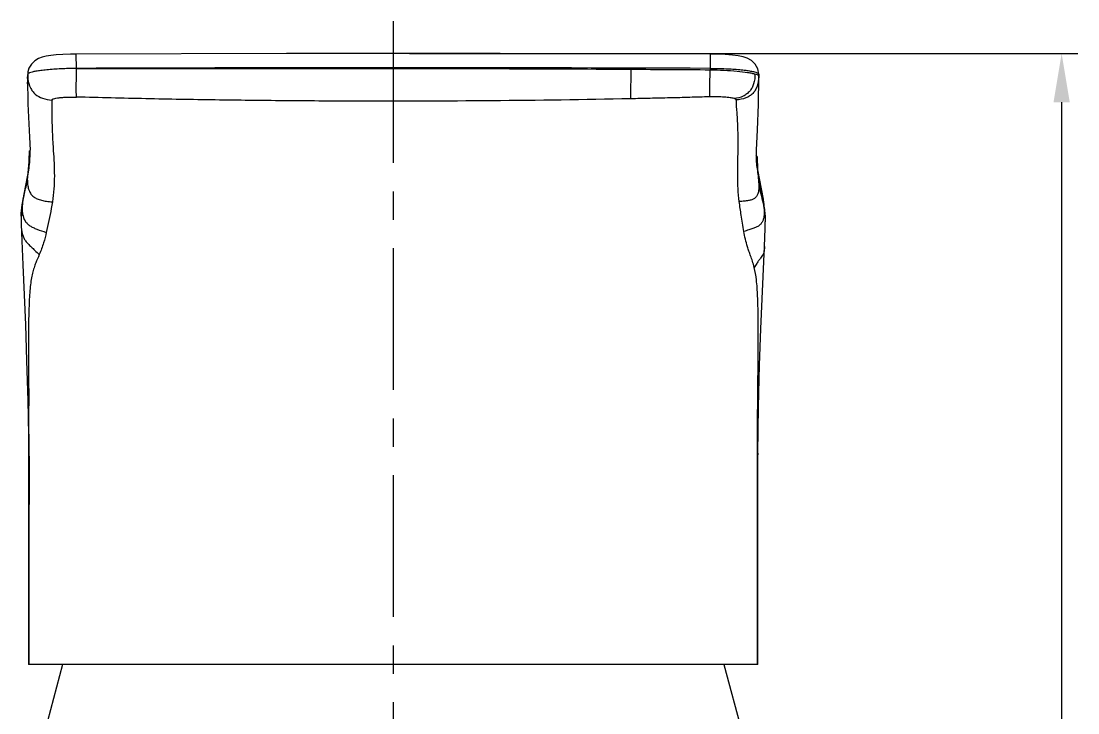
# Model space of a CAD drawing. Extents: x 39525 to 40119, y 15845 to 16265.
# Drawn here: x 39894.5 to 39959.7, y 16118.6 to 16161.2 of the extents above; entities that cross this region are included whole.
import ezdxf

# ---------------------------------------------------------------- set-up
doc = ezdxf.new("R2010")
doc.units = 0
doc.header["$LTSCALE"] = 7
doc.header["$MEASUREMENT"] = 0
doc.linetypes.add('CENTER', pattern=[2, 1.25, -0.25, 0.25, -0.25])
doc.linetypes.add('CENTER2', pattern=[1.125, 0.75, -0.125, 0.125, -0.125])
for name, color, linetype in [('08_ALL_FEATURES', 7, 'CONTINUOUS'), ('CENTER', 1, 'CENTER2'), ('DIM', 2, 'CONTINUOUS'), ('DWG', 7, 'CONTINUOUS')]:
    doc.layers.add(name, color=color, linetype=linetype)

msp = doc.modelspace()

# ---------------------------------------------------------------- linework, layer by layer
at = {"layer": '08_ALL_FEATURES', "color": 7, "linetype": 'Continuous'}
for p, q in [((39897.95034, 16158.30948), (39897.94638, 16159.19437)), ((39937.01051, 16159.19495), (39937.00656, 16158.3169)), ((39894.94819, 16157.68456), (39894.95015, 16157.94437)), ((39894.96228, 16158.09522), (39894.95046, 16157.94437)), ((39937.00656, 16158.3169), (39937.00656, 16158.2313)), ((39939.99811, 16156.08983), (39940.00595, 16157.79409)), ((39940.00613, 16157.83158), (39940.00634, 16157.87877)), ((39940.00629, 16157.95323), (39940.00635, 16157.95132)), ((39940.00635, 16157.95132), (39940.00634, 16157.83158)), ((39940.00671, 16157.83215), (39940.00703, 16157.79565)), ((39940.00964, 16157.19814), (39940.00805, 16157.79408)), ((39894.94699, 16157.37409), (39894.94751, 16157.45518)), ((39894.94721, 16157.35482), (39894.94731, 16157.45409)), ((39894.96835, 16157.37175), (39894.96884, 16157.35547)), ((39939.98858, 16157.19881), (39939.99431, 16157.37865)), ((39940.00964, 16157.19814), (39940.00964, 16157.37816)), ((39894.93376, 16151.41973), (39895.09356, 16153.23213)), ((39895.09356, 16153.23213), (39895.09353, 16153.2605)), ((39939.86076, 16152.87451), (39939.85889, 16152.92786)), ((39939.86322, 16152.92756), (39939.86312, 16152.87417)), ((39939.86312, 16152.87417), (39940.02028, 16151.10606)), ((39939.87399, 16152.87447), (39939.87253, 16152.92781)), ((39894.65968, 16150.23281), (39894.54611, 16149.09792)), ((39894.54698, 16149.14188), (39894.54752, 16148.901)), ((39894.54752, 16148.901), (39894.55029, 16148.6944)), ((39894.55021, 16148.69884), (39894.55029, 16148.6944)), ((39940.40953, 16149.14564), (39940.40953, 16148.85171)), ((39940.14603, 16142.25082), (39940.36843, 16147.33258)), ((39895.01689, 16137.82065), (39895.01946, 16137.49969)), ((39939.92431, 16134.41483), (39939.92468, 16134.57575)), ((39939.95821, 16134.57487), (39939.95821, 16134.57466)), ((39939.95841, 16121.54959), (39894.99803, 16121.54965))]:
    msp.add_line(p, q, dxfattribs=at)
for points in [[(39897.94638, 16159.1944), (39897.57895, 16159.18885), (39897.11384, 16159.16998), (39896.70877, 16159.14072), (39896.36823, 16159.10298), (39896.087, 16159.05736), (39895.84629, 16158.99978), (39895.61995, 16158.91734), (39895.39062, 16158.78463), (39895.17848, 16158.58243), (39895.02627, 16158.32471), (39894.96228, 16158.09522)], [(39937.01051, 16159.19495), (39924.06308, 16159.22896), (39910.91143, 16159.22899), (39897.94636, 16159.19495)], [(39940.00626, 16157.95323), (39939.95216, 16158.28208), (39939.79367, 16158.57956), (39939.55804, 16158.8061), (39939.3009, 16158.94519), (39939.04216, 16159.02737), (39938.75014, 16159.08544), (39938.38922, 16159.13153), (39937.94788, 16159.16651), (39937.43271, 16159.1887), (39937.01051, 16159.19495)], [(39894.94819, 16157.68287), (39894.96345, 16156.12466), (39895.06858, 16154.08033), (39895.09342, 16153.2603)], [(39939.86332, 16152.92835), (39939.86915, 16153.2641), (39939.92996, 16154.5198), (39939.99811, 16156.08983)], [(39895.03652, 16153.23347), (39895.00877, 16152.04935), (39894.65968, 16150.23281)], [(39940.41041, 16149.11431), (39940.29517, 16150.24234), (39939.94676, 16152.0565), (39939.92812, 16152.87565)], [(39894.55022, 16148.69874), (39894.58134, 16147.67428), (39894.64245, 16146.20387)], [(39940.36839, 16147.33163), (39940.38894, 16147.88529), (39940.40454, 16148.4318), (39940.40957, 16148.8533)], [(39894.64245, 16146.20387), (39894.80514, 16142.49338), (39894.88643, 16140.29774), (39894.9546, 16137.81554)], [(39939.95821, 16134.57466), (39939.99606, 16137.43281), (39940.06409, 16140.01193), (39940.14603, 16142.25082)], [(39894.9546, 16137.81554), (39894.97327, 16136.83891), (39894.99009, 16135.63063), (39894.99939, 16134.57642)], [(39894.99939, 16134.57661), (39895.00656, 16130.72924), (39894.99946, 16126.25733), (39895.00688, 16121.54965)], [(39939.94957, 16121.54959), (39939.9571, 16126.25656), (39939.95038, 16130.72786), (39939.95821, 16134.57487)]]:
    msp.add_lwpolyline(points, dxfattribs=at)
for centre, radius, start, end in [((39897.65871, 16157.93917), 2.70818, 179.8902689, 180.3626523), ((39917.47829, 11171.50819), 4986.84316, 89.77563174, 90.224365), ((39937.52717, 16157.83184), 2.47954, 359.1378497, 0.0071021), ((39865.94778, 16157.16654), 74.06192, 0.1673731, 0.4866959), ((39954.14728, 16157.34145), 59.20008, 179.6695654, 179.8909847), ((39948.9421, 16153.21483), 9.08774, 180.5112919, 181.8095618), ((39898.54397, 16149.0981), 3.99795, 175.6702338, 179.3725664), ((39936.42949, 16149.10233), 3.981, 0.6234357, 4.2222952), ((39902.12268, 16149.03804), 7.5757, 178.7142856, 180.0083373), ((39899.34806, 16148.7822), 4.79857, 181.0484381, 181.2929078), ((39936.50726, 16148.94494), 3.90115, 2.570755, 2.9823061), ((39396.02961, 16133.41429), 499.00662, 0.1134424, 0.4690746)]:
    msp.add_arc(centre, radius, start, end, dxfattribs=at)
for points, knots in [([(39895.05409, 16158.03348), (39895.03876, 16158.02707), (39895.01164, 16158.01423), (39894.97246, 16157.98968), (39894.95053, 16157.96188), (39894.95046, 16157.94437)], [0, 0, 0, 0, 0.3520727, 0.62902633, 1, 1, 1, 1]), ([(39894.95058, 16157.92203), (39894.95073, 16157.89833), (39894.95253, 16157.8065), (39894.95935, 16157.71475), (39894.96768, 16157.64713)], [0, 0, 0, 0, 0.25811358, 1, 1, 1, 1]), ([(39897.95034, 16158.30948), (39897.62978, 16158.30991), (39897.02037, 16158.29138), (39896.29092, 16158.23858), (39895.7807, 16158.18297), (39895.47824, 16158.13984), (39895.24144, 16158.09361), (39895.10734, 16158.05576), (39895.05409, 16158.03348)], [0, 0, 0, 0, 0.32963295, 0.62663744, 0.75182674, 0.85739972, 0.94063596, 1, 1, 1, 1]), ([(39897.96628, 16156.5433), (39897.96134, 16156.56719), (39897.95437, 16156.63022), (39897.94514, 16156.82434), (39897.94639, 16157.18384), (39897.9503, 16157.7095), (39897.95113, 16158.10416), (39897.95034, 16158.30948)], [0, 0, 0, 0, 0.04141228, 0.10737413, 0.33000051, 0.65142579, 1, 1, 1, 1]), ([(39897.95034, 16158.30626), (39898.66234, 16158.30808), (39900.08632, 16158.30616), (39902.93423, 16158.30739), (39906.49405, 16158.30695), (39910.76583, 16158.30688), (39916.46152, 16158.30787), (39923.58117, 16158.30489), (39929.27683, 16158.27959), (39932.12465, 16158.26395)], [0, 0, 0, 0, 0.06250313, 0.12500385, 0.25000334, 0.37500246, 0.50000217, 0.75000042, 1, 1, 1, 1]), ([(39932.12463, 16158.26122), (39932.12337, 16158.03968), (39932.11912, 16157.64349), (39932.10872, 16157.11893), (39932.10003, 16156.73319), (39932.09619, 16156.52195), (39932.09752, 16156.43917)], [0, 0, 0, 0, 0.36472602, 0.6522847, 0.86370223, 1, 1, 1, 1]), ([(39932.12463, 16158.26122), (39932.93826, 16158.25678), (39934.56555, 16158.2439), (39936.1929, 16158.23964), (39937.00656, 16158.2313)], [0, 0, 0, 0, 0.49998417, 1, 1, 1, 1]), ([(39936.97201, 16156.55691), (39936.97824, 16156.57949), (39936.9875, 16156.63952), (39936.99603, 16156.7532), (39937.00122, 16156.91483), (39937.00451, 16157.21873), (39937.00346, 16157.66352), (39937.00476, 16158.03726), (39937.00656, 16158.23166)], [0, 0, 0, 0, 0.04191388, 0.10823444, 0.20407773, 0.33118396, 0.65210625, 1, 1, 1, 1]), ([(39937.00656, 16158.3169), (39937.32911, 16158.31638), (39937.94063, 16158.30326), (39938.67314, 16158.2585), (39939.18364, 16158.20342), (39939.48586, 16158.1579), (39939.72192, 16158.10774), (39939.85543, 16158.06658), (39939.90821, 16158.04254)], [0, 0, 0, 0, 0.330858, 0.62724938, 0.75239706, 0.85747322, 0.94051449, 1, 1, 1, 1]), ([(39937.00656, 16158.2313), (39937.29676, 16158.22806), (39937.85281, 16158.21116), (39938.62578, 16158.15214), (39939.19326, 16158.08664), (39939.56108, 16158.02399), (39939.71154, 16157.99012), (39939.77702, 16157.97183)], [0, 0, 0, 0, 0.3123662, 0.59848396, 0.83419613, 0.92682479, 1, 1, 1, 1]), ([(39939.77713, 16157.97183), (39939.77734, 16157.76838), (39939.74531, 16157.47116), (39939.60319, 16157.11923), (39939.45923, 16156.90356), (39939.2742, 16156.72711), (39938.9651, 16156.53992), (39938.69009, 16156.47321), (39938.5012, 16156.45226)], [0, 0, 0, 0, 0.2762685, 0.39759995, 0.51251531, 0.62567115, 0.74192487, 1, 1, 1, 1]), ([(39940.00643, 16157.79454), (39940.00344, 16157.59662), (39939.96426, 16157.30654), (39939.80664, 16156.96949), (39939.64864, 16156.76501), (39939.44751, 16156.60113), (39939.11091, 16156.43124), (39938.8184, 16156.37978), (39938.61721, 16156.36757)], [0, 0, 0, 0, 0.26593009, 0.38359334, 0.49660043, 0.61010798, 0.72919547, 1, 1, 1, 1]), ([(39939.77713, 16157.97183), (39939.82004, 16157.95964), (39939.89069, 16157.93643), (39939.95828, 16157.90106), (39939.98027, 16157.88061)], [0, 0, 0, 0, 0.59764273, 1, 1, 1, 1]), ([(39939.90821, 16158.04254), (39939.92272, 16158.03593), (39939.94844, 16158.02275), (39939.98561, 16157.99768), (39940.00628, 16157.97035), (39940.00626, 16157.95323)], [0, 0, 0, 0, 0.34876866, 0.62548538, 1, 1, 1, 1]), ([(39939.98963, 16157.87091), (39939.99226, 16157.86783), (39940.00099, 16157.85643), (39940.0063, 16157.84194), (39940.00634, 16157.83158)], [0, 0, 0, 0, 0.28089801, 1, 1, 1, 1]), ([(39894.96768, 16157.64713), (39894.98998, 16157.46608), (39895.05816, 16157.20209), (39895.24081, 16156.90375), (39895.47254, 16156.65685), (39895.87976, 16156.43516), (39896.25028, 16156.37546), (39896.449, 16156.36374)], [0, 0, 0, 0, 0.25417471, 0.37043093, 0.48454873, 0.72262138, 1, 1, 1, 1]), ([(39896.449, 16156.36374), (39896.45149, 16156.37087), (39896.45661, 16156.38626), (39896.47362, 16156.4094), (39896.50679, 16156.42921), (39896.58102, 16156.45471), (39896.70868, 16156.48124), (39896.89656, 16156.50885), (39897.12499, 16156.5297), (39897.38643, 16156.5438), (39897.67068, 16156.54935), (39897.86654, 16156.54659), (39897.96628, 16156.5433)], [0, 0, 0, 0, 0.01452529, 0.03104827, 0.05398751, 0.08751051, 0.18196864, 0.30418228, 0.4529919, 0.6231465, 0.80796403, 1, 1, 1, 1]), ([(39932.09752, 16156.43915), (39929.2536, 16156.37955), (39923.56493, 16156.29708), (39916.45341, 16156.28061), (39910.76437, 16156.31311), (39906.49781, 16156.36113), (39902.94269, 16156.42441), (39900.09889, 16156.48711), (39898.67717, 16156.52599), (39897.96628, 16156.54329)], [0, 0, 0, 0, 0.25000119, 0.50000128, 0.62500407, 0.75000437, 0.87500182, 0.93750262, 1, 1, 1, 1]), ([(39936.972, 16156.55687), (39936.56581, 16156.5495), (39935.75356, 16156.52567), (39934.53516, 16156.48941), (39933.31635, 16156.46483), (39932.5038, 16156.44762), (39932.09752, 16156.4391)], [0, 0, 0, 0, 0.24995718, 0.49994851, 0.74997642, 1, 1, 1, 1]), ([(39938.5012, 16156.45225), (39938.41946, 16156.47691), (39938.21484, 16156.51166), (39937.86441, 16156.54488), (39937.43774, 16156.5654), (39937.13193, 16156.56224), (39936.97201, 16156.55691)], [0, 0, 0, 0, 0.16669076, 0.40324136, 0.68761941, 1, 1, 1, 1]), ([(39938.6174, 16156.36759), (39938.61456, 16156.37524), (39938.60771, 16156.39173), (39938.58727, 16156.41558), (39938.5506, 16156.43696), (39938.51976, 16156.44714), (39938.5012, 16156.45226)], [0, 0, 0, 0, 0.1630912, 0.35383347, 0.6152379, 1, 1, 1, 1]), ([(39896.44851, 16156.36377), (39896.42957, 16156.29134), (39896.4514, 16156.14092), (39896.44153, 16155.92568), (39896.43728, 16155.71595), (39896.439, 16155.51254), (39896.43998, 16155.31379), (39896.44238, 16155.05556), (39896.45064, 16154.73833), (39896.46508, 16154.36171), (39896.48364, 16153.98764), (39896.50604, 16153.61285), (39896.5385, 16153.10522), (39896.57807, 16152.46002), (39896.60122, 16151.6747), (39896.57731, 16150.87938), (39896.51697, 16150.34935), (39896.47275, 16150.08567)], [0, 0, 0, 0, 0.03571972, 0.07011298, 0.10333209, 0.13565003, 0.16719938, 0.19814944, 0.25885981, 0.31859522, 0.37796966, 0.43754405, 0.49773114, 0.62066121, 0.74594686, 0.87244139, 1, 1, 1, 1]), ([(39938.809, 16150.09846), (39938.77269, 16150.36198), (39938.72552, 16150.89113), (39938.70791, 16151.68409), (39938.71905, 16152.46883), (39938.73702, 16153.24079), (39938.73917, 16153.87555), (39938.73078, 16154.37766), (39938.71894, 16154.75473), (39938.70403, 16155.07142), (39938.69062, 16155.3285), (39938.67907, 16155.52582), (39938.66539, 16155.72738), (39938.64533, 16155.93448), (39938.6235, 16156.14673), (39938.64121, 16156.29745), (39938.6172, 16156.36757)], [0, 0, 0, 0, 0.12714317, 0.25357038, 0.37896782, 0.50222755, 0.62264357, 0.68232596, 0.7422413, 0.80295356, 0.83385182, 0.86528762, 0.89741771, 0.93044245, 0.96457523, 1, 1, 1, 1]), ([(39894.55743, 16149.39993), (39894.58146, 16149.72201), (39894.66681, 16150.20213), (39894.79935, 16150.83687), (39894.89645, 16151.31519), (39894.98405, 16151.79355), (39895.05435, 16152.2723), (39895.09568, 16152.75208), (39895.10253, 16153.07216), (39895.10237, 16153.23189)], [0, 0, 0, 0, 0.24994287, 0.37606326, 0.50206997, 0.62759711, 0.75238601, 0.87638965, 1, 1, 1, 1]), ([(39940.39968, 16149.39544), (39940.37842, 16149.68758), (39940.30529, 16150.12372), (39940.1866, 16150.70012), (39940.09696, 16151.13443), (39940.01308, 16151.56886), (39939.94026, 16152.00341), (39939.88536, 16152.43841), (39939.8663, 16152.72933), (39939.86076, 16152.87451)], [0, 0, 0, 0, 0.24937596, 0.37528419, 0.5012442, 0.62688663, 0.75196357, 0.87630642, 1, 1, 1, 1]), ([(39894.60024, 16149.78887), (39894.64118, 16150.06054), (39894.75543, 16150.60403), (39894.88027, 16151.14457), (39894.9348, 16151.41931)], [0, 0, 0, 0, 0.49517076, 1, 1, 1, 1]), ([(39894.9348, 16151.42125), (39894.93497, 16151.30482), (39894.94694, 16151.09071), (39895.01615, 16150.79849), (39895.13856, 16150.56324), (39895.31511, 16150.38379), (39895.54037, 16150.25588), (39895.81051, 16150.16919), (39896.12604, 16150.11373), (39896.35215, 16150.09362), (39896.47275, 16150.08567)], [0, 0, 0, 0, 0.14897008, 0.2733129, 0.38152977, 0.48397062, 0.59082517, 0.70975169, 0.84534885, 1, 1, 1, 1]), ([(39940.01935, 16151.10606), (39940.0191, 16151.00828), (39940.0119, 16150.8329), (39939.9664, 16150.59751), (39939.88016, 16150.41516), (39939.74673, 16150.28456), (39939.57151, 16150.20135), (39939.35706, 16150.15029), (39939.09866, 16150.11865), (39938.91103, 16150.10523), (39938.8092, 16150.09847)], [0, 0, 0, 0, 0.15822016, 0.28331548, 0.38570011, 0.4794048, 0.57916657, 0.69566508, 0.83486595, 1, 1, 1, 1]), ([(39940.01935, 16151.10606), (39940.0458, 16150.97592), (39940.16058, 16150.46593), (39940.29319, 16149.959), (39940.35429, 16149.5738)], [0, 0, 0, 0, 0.25400401, 1, 1, 1, 1]), ([(39896.47327, 16150.08564), (39896.45053, 16149.95003), (39896.33929, 16149.31882), (39896.206, 16148.69172), (39896.09747, 16148.20017)], [0, 0, 0, 0, 0.21455001, 1, 1, 1, 1]), ([(39939.09259, 16148.25821), (39939.03476, 16148.593), (39938.93477, 16149.20563), (39938.84755, 16149.82017), (39938.8092, 16150.09847)], [0, 0, 0, 0, 0.54738163, 1, 1, 1, 1]), ([(39894.54888, 16149.20803), (39894.55137, 16149.31269), (39894.56122, 16149.50693), (39894.5869, 16149.69961), (39894.60024, 16149.78816)], [0, 0, 0, 0, 0.53897538, 1, 1, 1, 1]), ([(39894.60024, 16149.78887), (39894.60031, 16149.74648), (39894.60305, 16149.59291), (39894.61668, 16149.43914), (39894.6368, 16149.32972)], [0, 0, 0, 0, 0.27590679, 1, 1, 1, 1]), ([(39894.6368, 16149.32972), (39894.66426, 16149.18028), (39894.73527, 16148.96365), (39894.91976, 16148.73691), (39895.08807, 16148.60287), (39895.29025, 16148.49041), (39895.6269, 16148.34862), (39895.90294, 16148.26187), (39896.09747, 16148.20017)], [0, 0, 0, 0, 0.23204715, 0.33604045, 0.4427133, 0.55863088, 0.68831847, 1, 1, 1, 1]), ([(39940.34797, 16149.3642), (39940.34245, 16149.27752), (39940.32517, 16149.12028), (39940.2641, 16148.90805), (39940.16474, 16148.74025), (39940.02543, 16148.61189), (39939.84909, 16148.51239), (39939.63455, 16148.42751), (39939.37798, 16148.34497), (39939.19258, 16148.28901), (39939.09264, 16148.25822)], [0, 0, 0, 0, 0.14139385, 0.25667251, 0.35688432, 0.45468188, 0.56135295, 0.68472387, 0.8297602, 1, 1, 1, 1]), ([(39940.35429, 16149.5738), (39940.35425, 16149.55534), (39940.35368, 16149.48544), (39940.35124, 16149.41555), (39940.34797, 16149.3642)], [0, 0, 0, 0, 0.26398878, 1, 1, 1, 1]), ([(39940.35429, 16149.57354), (39940.35699, 16149.55653), (39940.36732, 16149.49112), (39940.37701, 16149.42561), (39940.38308, 16149.37699)], [0, 0, 0, 0, 0.26005333, 1, 1, 1, 1]), ([(39940.38308, 16149.37699), (39940.38529, 16149.35932), (39940.39418, 16149.28318), (39940.40006, 16149.20669), (39940.40313, 16149.1479)], [0, 0, 0, 0, 0.23218569, 1, 1, 1, 1]), ([(39894.55071, 16148.67393), (39894.55322, 16148.56295), (39894.56447, 16148.3618), (39894.61442, 16148.08655), (39894.69984, 16147.85895), (39894.82278, 16147.66367), (39894.98174, 16147.48254), (39895.1767, 16147.29419), (39895.40976, 16147.07783), (39895.57485, 16146.91846), (39895.66318, 16146.82998)], [0, 0, 0, 0, 0.14828561, 0.26867653, 0.37231989, 0.47093126, 0.57515615, 0.69352149, 0.83298384, 1, 1, 1, 1]), ([(39940.40449, 16149.11992), (39940.40534, 16149.10081), (39940.4086, 16149.0147), (39940.40956, 16148.92851), (39940.40957, 16148.86145)], [0, 0, 0, 0, 0.22190514, 1, 1, 1, 1]), ([(39896.09744, 16148.20018), (39896.05009, 16147.98573), (39895.93384, 16147.51957), (39895.7636, 16147.0699), (39895.66318, 16146.82998)], [0, 0, 0, 0, 0.4578098, 1, 1, 1, 1]), ([(39939.73009, 16146.04256), (39939.69844, 16146.16866), (39939.63102, 16146.40481), (39939.51444, 16146.73452), (39939.40398, 16147.03009), (39939.23711, 16147.52708), (39939.14777, 16147.93905), (39939.09264, 16148.25822)], [0, 0, 0, 0, 0.16896727, 0.31886684, 0.45439098, 0.57905371, 1, 1, 1, 1]), ([(39940.36839, 16147.33163), (39940.36567, 16147.26327), (39940.35753, 16147.14179), (39940.32732, 16146.97738), (39940.27728, 16146.84363), (39940.20634, 16146.72503), (39940.11563, 16146.60284), (39940.00447, 16146.45706), (39939.87115, 16146.26915), (39939.77955, 16146.12473), (39939.73009, 16146.04255)], [0, 0, 0, 0, 0.13972773, 0.24834002, 0.34018276, 0.42967853, 0.52960074, 0.65092215, 0.80410845, 1, 1, 1, 1]), ([(39895.6631, 16146.83005), (39895.59125, 16146.65837), (39895.4725, 16146.3935), (39895.33197, 16146.01232), (39895.23862, 16145.67394), (39895.16383, 16145.28621), (39895.08457, 16144.66331), (39895.02734, 16143.75181), (39894.99784, 16142.51123), (39894.99285, 16141.08898), (39895.00236, 16139.50532), (39895.01218, 16138.39791), (39895.01689, 16137.82065)], [0, 0, 0, 0, 0.06136282, 0.09566543, 0.13383757, 0.17695266, 0.22574596, 0.34077158, 0.47785303, 0.63487116, 0.80966826, 1, 1, 1, 1]), ([(39939.92468, 16134.57575), (39939.92781, 16135.83896), (39939.94775, 16138.19984), (39939.98319, 16141.02822), (39939.97891, 16142.99732), (39939.95116, 16144.202), (39939.88558, 16145.19879), (39939.79439, 16145.78891), (39939.73013, 16146.04253)], [0, 0, 0, 0, 0.33005081, 0.61687308, 0.73903586, 0.84453909, 0.93164026, 1, 1, 1, 1]), ([(39894.95461, 16137.8152), (39894.95506, 16137.79399), (39894.96359, 16137.68648), (39894.99435, 16137.58229), (39895.0195, 16137.49965)], [0, 0, 0, 0, 0.19719275, 1, 1, 1, 1]), ([(39894.99939, 16134.57642), (39894.99961, 16134.54378), (39895.00396, 16134.48397), (39895.02155, 16134.42533), (39895.0353, 16134.40185)], [0, 0, 0, 0, 0.54536807, 1, 1, 1, 1]), ([(39895.03521, 16134.40236), (39895.03627, 16133.33444), (39895.0323, 16131.19409), (39895.01772, 16127.98199), (39895.01808, 16124.76566), (39895.02642, 16122.62177), (39895.02976, 16121.54967)], [0, 0, 0, 0, 0.24926778, 0.49958503, 0.74975559, 1, 1, 1, 1]), ([(39939.92669, 16121.54967), (39939.93001, 16122.62273), (39939.93843, 16124.76851), (39939.93924, 16127.9877), (39939.92535, 16131.20298), (39939.92238, 16133.34557), (39939.92419, 16134.41477)], [0, 0, 0, 0, 0.25022693, 0.50037438, 0.75067389, 1, 1, 1, 1]), ([(39939.95821, 16134.57466), (39939.958, 16134.54473), (39939.95387, 16134.48961), (39939.93708, 16134.43578), (39939.92422, 16134.41411)], [0, 0, 0, 0, 0.5430035, 1, 1, 1, 1])]:
    msp.add_open_spline(points, degree=3, knots=knots, dxfattribs=at)
msp.add_open_spline([(39939.98027, 16157.88061), (39939.98356, 16157.87755), (39939.98671, 16157.87432), (39939.98963, 16157.87091)], degree=3, dxfattribs=at)
at = {"layer": 'CENTER', "linetype": 'CENTER'}
msp.add_line((39917.47822, 16161.22897), (39917.47822, 15995.55158), dxfattribs=at)
at = {"layer": 'DIM'}
for p, q in [((39918.47822, 16159.22897), (39959.67731, 16159.22897)), ((39958.67731, 16156.22897), (39958.67731, 16020.35015))]:
    msp.add_line(p, q, dxfattribs=at)
msp.add_solid([(39958.17731, 16156.22897), (39959.17731, 16156.22897), (39958.67731, 16159.22897)], dxfattribs=at)
at = {"layer": 'DWG'}
for p, q in [((39897.10346, 16121.54965), (39895.97821, 16117.35015)), ((39937.85297, 16121.54959), (39938.97821, 16117.35015))]:
    msp.add_line(p, q, dxfattribs=at)

doc.saveas('drawing.dxf')
